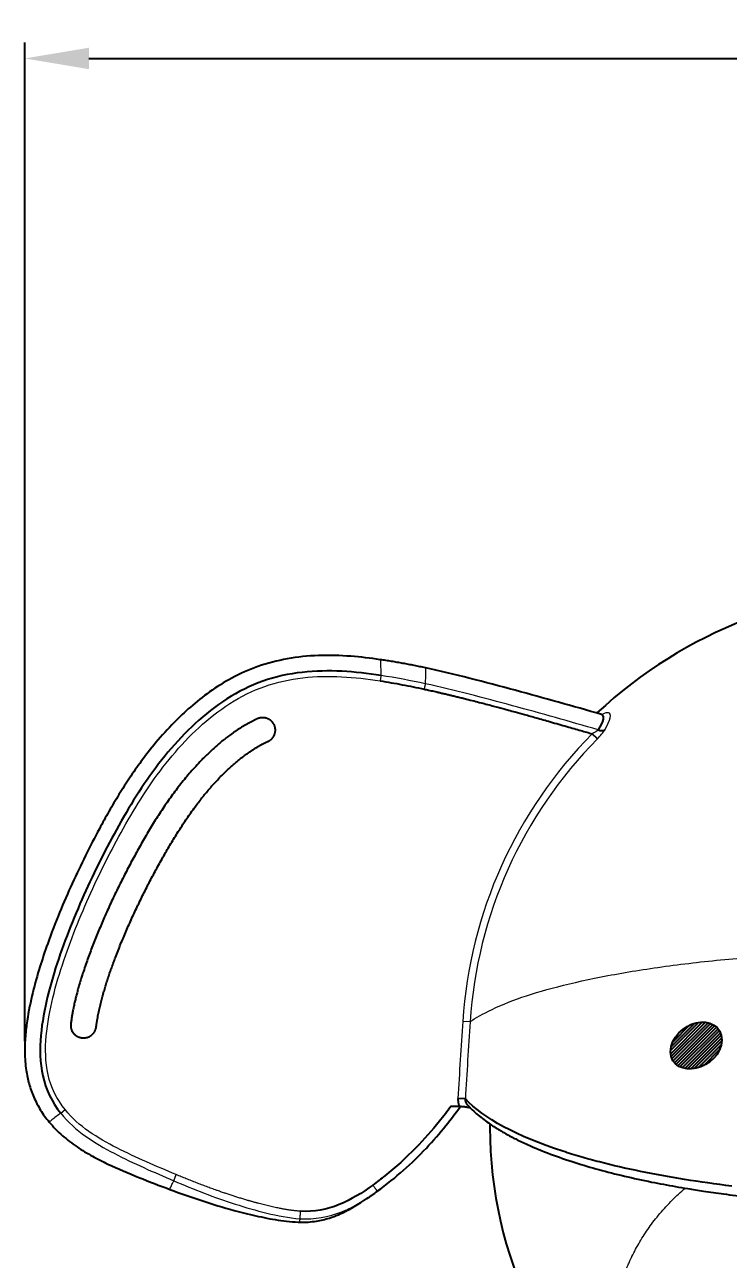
# Model space of a CAD drawing. Header units: millimetres. Extents: x 2068 to 2909, y 530 to 1125.
# Drawn here: x 2215.5 to 2270.4, y 816 to 912.2 of the extents above; entities that cross this region are included whole.
import ezdxf

# ---------------------------------------------------------------- set-up
doc = ezdxf.new("R2010")
doc.units = ezdxf.units.MM
doc.layers.add('5', color=2, linetype='Continuous')
doc.layers.add('DIM', color=3, linetype='Continuous', lineweight=9)
doc.styles.get("Standard").update_dxf_attribs({"font": 'arial.ttf'})
doc.dimstyles.new('ISO-25', dxfattribs={"dimtxt": 5, "dimasz": 5, "dimexe": 1.25, "dimexo": 0.625, "dimgap": 1.5, "dimtad": 1, "dimtih": 1, "dimtoh": 1, "dimdec": 1, "dimdsep": 46, "dimtxsty": 'Standard', "dimcen": 2.5, "dimclrd": 3, "dimclre": 3, "dimclrt": 4, "dimadec": 0, "dimazin": 0, "dimtfac": 1, "dimtdec": 1, "dimtmove": 0, "dimatfit": 3, "dimfxl": 1, "dimarcsym": 0})

# ---------------------------------------------------------------- blocks, each defined once
blk = doc.blocks.new('*D7')
at = {"layer": 'Defpoints', "color": 0, "transparency": 16777216}
for p in [(2353.873, 909.593), (2215.529, 832.382), (2353.873, 832.289)]:
    blk.add_point(p, dxfattribs=at)
at = {"layer": 'DIM', "color": 3, "lineweight": -2, "transparency": 16777216}
for p, q in [((2215.529, 833.007), (2215.529, 910.843)), ((2353.873, 832.914), (2353.873, 910.843)), ((2220.529, 909.593), (2275.054, 909.593)), ((2348.873, 909.593), (2294.456, 909.593))]:
    blk.add_line(p, q, dxfattribs=at)
at = {"layer": 'DIM', "color": 3, "transparency": 16777216}
for points in [[(2220.529, 910.426), (2220.529, 908.759), (2215.529, 909.593)], [(2348.873, 910.426), (2348.873, 908.759), (2353.873, 909.593)]]:
    blk.add_solid(points, dxfattribs=at)
at = {"layer": 'DIM', "color": 4, "transparency": 16777216, "insert": (2276.554, 912.147), "char_height": 5, "attachment_point": 1}
blk.add_mtext('138.3', dxfattribs=at)

msp = doc.modelspace()

# ---------------------------------------------------------------- hatches: boundary and pattern name
at = {"linetype": 'Continuous'}
h = msp.add_hatch(dxfattribs=at)
h.set_pattern_fill('JIS_WOOD', color=256, scale=0.25)
h.set_pattern_definition([(45, (2362.92296, 773.8202), (-0.125, 0.125), [])])
edge = h.paths.add_edge_path()
edge.add_spline(control_points=[(2269.889, 833.108), (2269.889, 834.198), (2268.868, 834.683), (2267.889, 834.459), (2266.935, 834.241), (2265.889, 833.297), (2265.889, 832.191), (2265.889, 831.09), (2266.929, 830.69), (2267.889, 830.909), (2268.866, 831.133), (2269.889, 832.016), (2269.889, 833.108)], knot_values=[0, 0, 0, 0, 3.705427, 3.705427, 3.705427, 7.458032, 7.458032, 7.458032, 11.230967, 11.230967, 11.230967, 14.920045, 14.920045, 14.920045, 14.920045], degree=3, periodic=0)

# ---------------------------------------------------------------- linework, layer by layer
at = {"linetype": 'Continuous', "lineweight": 25}
for p, q in [((2260.18, 856.564), (2259.771, 856.969)), ((2249.888, 828.518), (2249.308, 828.551)), ((2248.771, 827.944), (2249.424, 827.944)), ((2251.801, 826.571), (2251.801, 826.298)), ((2243.026, 821.319), (2243.022, 821.325))]:
    msp.add_line(p, q, dxfattribs=at)
at = {"linetype": 'Continuous', "lineweight": 18}
for p, q in [((2250.25, 834.522), (2249.676, 834.559)), ((2218.334, 827.406), (2218.674, 827.682)), ((2227.148, 822.14), (2227.347, 822.618))]:
    msp.add_line(p, q, dxfattribs=at)
at = {"linetype": 'Continuous', "lineweight": 25}
for centre, radius, start, end in [((2284.701, 832.26), 36, 47.00227, 132.99769), ((2284.701, 826.298), 32.9, 180, 231.07666)]:
    msp.add_arc(centre, radius, start, end, dxfattribs=at)
at = {"linetype": 'Continuous', "lineweight": 18}
for radius in [35.1, 34.524]:
    msp.add_arc((2284.701, 832.26), radius, 135.25472, 176.2442, dxfattribs=at)
at = {"linetype": 'Continuous', "lineweight": 25}
msp.add_ellipse((2260.359, 857.694), major_axis=(-0.521, 0.298), ratio=0.705356, start_param=1.741808, end_param=2.745519, dxfattribs=at)
at = {"linetype": 'Continuous', "lineweight": 18}
for centre, major_axis, ratio, start_param, end_param in [((2284.701, 785.48), (0, 169.1), 0.216441, 1.27632, 1.313253), ((2284.701, 785.48), (0, 168.97), 0.213056, 1.27632, 1.313253), ((2284.701, 826.298), (-32.9, 0), 0.21644, 6.250984, 6.283185)]:
    msp.add_ellipse(centre, major_axis=major_axis, ratio=ratio, start_param=start_param, end_param=end_param, dxfattribs=at)
at = {"linetype": 'Continuous', "lineweight": 25}
for points, knots in [([(2243.253, 862.738), (2242.491, 862.862), (2240.888, 863.047), (2238.454, 863.118), (2236.01, 862.873), (2233.73, 862.284), (2231.699, 861.38), (2229.954, 860.284), (2228.464, 859.101), (2227.071, 857.779), (2225.795, 856.364), (2224.649, 854.902), (2223.699, 853.543), (2222.865, 852.234), (2222.088, 850.916), (2221.213, 849.331), (2220.244, 847.466), (2219.205, 845.295), (2218.215, 843.012), (2217.378, 840.842), (2216.679, 838.761), (2216.117, 836.756), (2215.744, 834.946), (2215.558, 833.374), (2215.504, 832.087), (2215.597, 830.845), (2215.843, 829.683), (2216.217, 828.638), (2216.743, 827.631), (2217.187, 827.013), (2217.434, 826.716)], [0, 0, 0, 0, 0.044339, 0.092953, 0.139805, 0.185257, 0.2279, 0.267189, 0.303586, 0.337192, 0.377626, 0.413159, 0.44403, 0.473064, 0.502418, 0.532103, 0.577265, 0.62336, 0.670597, 0.720457, 0.757164, 0.796949, 0.840207, 0.863415, 0.887996, 0.914226, 0.934866, 0.956154, 0.977934, 1, 1, 1, 1]), ([(2243.305, 861.515), (2241.275, 861.827), (2239.229, 861.988), (2236.131, 861.639), (2235.083, 861.416), (2233.11, 860.721), (2232.177, 860.25), (2229.517, 858.547), (2228.027, 857.117), (2225.368, 853.948), (2224.244, 852.234), (2222.225, 848.729), (2221.304, 846.937), (2219.606, 843.267), (2218.832, 841.384), (2217.526, 837.513), (2216.975, 835.521), (2216.691, 832.437), (2216.697, 831.356), (2217.171, 829.265), (2217.654, 828.254), (2218.334, 827.406)], [0, 0, 0, 0, 0.125, 0.125, 0.1875, 0.1875, 0.25, 0.25, 0.375, 0.375, 0.5, 0.5, 0.625, 0.625, 0.75, 0.75, 0.875, 0.875, 0.9375, 0.9375, 1, 1, 1, 1]), ([(2260.506, 858.469), (2258.268, 859.12), (2254.851, 860.069), (2250.247, 861.306), (2247.875, 861.862), (2246.682, 862.127)], [0, 0, 0, 0, 0.488983, 0.743854, 1, 1, 1, 1]), ([(2243.242, 861.091), (2243.816, 861.003), (2244.389, 860.904), (2245.531, 860.688), (2246.101, 860.571), (2246.67, 860.447)], [0, 0, 0, 0, 0.499591, 0.499591, 1, 1, 1, 1]), ([(2246.67, 860.448), (2246.726, 860.436), (2246.842, 860.411), (2247.023, 860.371), (2247.219, 860.328), (2247.429, 860.28), (2247.654, 860.229), (2247.893, 860.174), (2248.147, 860.116), (2248.416, 860.053), (2248.699, 859.985), (2248.996, 859.914), (2249.308, 859.838), (2249.634, 859.758), (2250.053, 859.654), (2250.547, 859.529), (2251.096, 859.388), (2251.604, 859.256), (2252.072, 859.132), (2252.5, 859.018), (2252.888, 858.914), (2253.308, 858.8), (2253.839, 858.654), (2254.559, 858.455), (2255.472, 858.199), (2256.368, 857.946), (2257.165, 857.718), (2257.784, 857.541), (2258.352, 857.377), (2258.87, 857.228), (2259.337, 857.094), (2259.632, 857.009), (2259.771, 856.969)], [0, 0, 0, 0, 0.012577, 0.026264, 0.041059, 0.056963, 0.073976, 0.092098, 0.111329, 0.131669, 0.153119, 0.175678, 0.199346, 0.224124, 0.250012, 0.294885, 0.336705, 0.37547, 0.41118, 0.443835, 0.473434, 0.499978, 0.540205, 0.595282, 0.665209, 0.749984, 0.801325, 0.848797, 0.8924, 0.932135, 0.968002, 1, 1, 1, 1]), ([(2249.308, 828.551), (2249.299, 828.407), (2249.317, 828.261), (2249.375, 828.062), (2249.397, 828.002), (2249.424, 827.944)], [0, 0, 0, 0, 0.695516, 0.695516, 1, 1, 1, 1]), ([(2270.665, 821.725), (2268.145, 822.028), (2265.747, 822.413), (2262.424, 823.096), (2260.831, 823.465), (2259.357, 823.87), (2258.403, 824.148), (2257.94, 824.291), (2253.91, 825.611), (2251.284, 827.017), (2249.888, 828.518)], [0, 0, 0, 0, 0.25, 0.25, 0.375, 0.4375, 0.4375, 0.5, 0.5, 1, 1, 1, 1]), ([(2248.771, 827.944), (2248.479, 827.546), (2248.178, 827.155), (2247.28, 826.049), (2246.657, 825.354), (2245.25, 823.927), (2244.455, 823.203), (2243.311, 822.28), (2242.996, 822.038), (2242.675, 821.805)], [0, 0, 0, 0, 0.170433, 0.170433, 0.492226, 0.492226, 0.862954, 0.862954, 1, 1, 1, 1]), ([(2243.021, 821.326), (2243.733, 821.841), (2245.06, 822.903), (2246.838, 824.633), (2248.289, 826.303), (2249.125, 827.406), (2249.479, 827.903)], [0, 0, 0, 0, 0.283815, 0.551304, 0.802443, 1, 1, 1, 1]), ([(2249.426, 827.945), (2249.426, 827.945), (2249.426, 827.945), (2249.427, 827.945), (2249.427, 827.945), (2249.428, 827.945), (2249.429, 827.945), (2249.431, 827.945), (2249.432, 827.945), (2249.434, 827.944), (2249.436, 827.944), (2249.438, 827.944), (2249.441, 827.944), (2249.444, 827.944), (2249.448, 827.944), (2249.454, 827.944), (2249.462, 827.944), (2249.475, 827.944), (2249.492, 827.943), (2249.523, 827.943), (2249.56, 827.941), (2249.62, 827.938), (2249.693, 827.932), (2249.785, 827.922), (2249.883, 827.909), (2249.986, 827.892), (2250.075, 827.876), (2250.153, 827.859), (2250.216, 827.845), (2250.256, 827.836), (2250.275, 827.831)], [0, 0, 0, 0, 0.000197, 0.000621, 0.001282, 0.002184, 0.003328, 0.004714, 0.006343, 0.008215, 0.010332, 0.012694, 0.015302, 0.018157, 0.021259, 0.028972, 0.036723, 0.044512, 0.067764, 0.091132, 0.13778, 0.184685, 0.276946, 0.371064, 0.488066, 0.6127, 0.744547, 0.829023, 0.919696, 1, 1, 1, 1]), ([(2250.108, 827.999), (2250.207, 827.888), (2250.446, 827.639), (2250.856, 827.277), (2251.324, 826.906), (2251.768, 826.588), (2252.158, 826.332), (2252.465, 826.141), (2252.747, 825.974), (2253.187, 825.723), (2253.838, 825.379), (2254.956, 824.847), (2256.466, 824.224), (2258.335, 823.577), (2260.275, 823.005), (2262.262, 822.5), (2263.973, 822.126), (2265.322, 821.862), (2266.264, 821.69), (2267.303, 821.513), (2268.548, 821.318), (2270.111, 821.099), (2271.539, 820.919), (2272.465, 820.826), (2272.736, 820.8)], [0, 0, 0, 0, 0.033763, 0.076447, 0.112738, 0.15087, 0.178101, 0.1958, 0.21379, 0.234082, 0.280594, 0.33254, 0.422525, 0.510224, 0.586072, 0.661854, 0.737166, 0.768746, 0.799858, 0.8313, 0.87039, 0.918812, 0.976444, 1, 1, 1, 1]), ([(2217.434, 826.716), (2217.757, 826.335), (2218.435, 825.639), (2219.584, 824.765), (2220.784, 824.049), (2222.391, 823.249), (2224.414, 822.394), (2226.037, 821.762), (2226.852, 821.467)], [0, 0, 0, 0, 0.136309, 0.267789, 0.395709, 0.520476, 0.761546, 1, 1, 1, 1]), ([(2242.675, 821.805), (2241.847, 821.206), (2240.986, 820.664), (2239.097, 819.895), (2238.062, 819.706), (2237.035, 819.768)], [0, 0, 0, 0, 0.5, 0.5, 1, 1, 1, 1]), ([(2226.852, 821.467), (2227.671, 821.156), (2229.324, 820.576), (2231.561, 819.892), (2233.552, 819.405), (2235.287, 819.039), (2236.468, 818.935), (2237.066, 818.909)], [0, 0, 0, 0, 0.248585, 0.49734, 0.66355, 0.830582, 1, 1, 1, 1]), ([(2236.96, 818.911), (2237.407, 818.902), (2238.191, 818.954), (2239.21, 819.195), (2239.95, 819.468), (2240.437, 819.697), (2240.768, 819.869), (2241.014, 820.006), (2241.344, 820.2), (2241.78, 820.475), (2242.148, 820.715), (2242.344, 820.848)], [0, 0, 0, 0, 0.201504, 0.36069, 0.477887, 0.567068, 0.617797, 0.661971, 0.710829, 0.836871, 1, 1, 1, 1])]:
    msp.add_open_spline(points, degree=3, knots=knots, dxfattribs=at)
at = {"linetype": 'Continuous', "lineweight": 18}
for points, knots in [([(2243.254, 862.747), (2243.254, 862.747), (2243.256, 862.745), (2243.272, 862.481), (2243.285, 861.857), (2243.303, 861.515)], [0, 0, 0, 0, 0.018452, 0.549937, 1, 1, 1, 1]), ([(2246.773, 862.107), (2246.773, 862.107), (2246.773, 862.107), (2246.773, 862.097), (2246.773, 862.066), (2246.773, 862.044), (2246.772, 861.986), (2246.772, 861.95), (2246.771, 861.867), (2246.771, 861.819), (2246.77, 861.659), (2246.769, 861.529), (2246.766, 861.227), (2246.764, 861.055), (2246.761, 860.867)], [0, 0, 0, 0, 0.013318, 0.136654, 0.136654, 0.259989, 0.259989, 0.383324, 0.383324, 0.506659, 0.506659, 0.75333, 0.75333, 1, 1, 1, 1]), ([(2218.674, 827.682), (2218.03, 828.476), (2217.576, 829.419), (2217.125, 831.392), (2217.116, 832.426), (2217.393, 835.427), (2217.935, 837.397), (2219.228, 841.229), (2219.998, 843.101), (2221.685, 846.748), (2222.602, 848.532), (2224.605, 852.008), (2225.716, 853.7), (2228.334, 856.818), (2229.796, 858.221), (2232.384, 859.876), (2233.287, 860.33), (2235.193, 861.001), (2236.208, 861.218), (2239.224, 861.558), (2241.234, 861.4), (2243.242, 861.092)], [0, 0, 0, 0, 0.0625, 0.0625, 0.125, 0.125, 0.25, 0.25, 0.375, 0.375, 0.5, 0.5, 0.625, 0.625, 0.75, 0.75, 0.8125, 0.8125, 0.875, 0.875, 1, 1, 1, 1]), ([(2243.307, 861.515), (2243.303, 861.488), (2243.298, 861.458), (2243.288, 861.393), (2243.283, 861.358), (2243.272, 861.284), (2243.266, 861.246), (2243.254, 861.169), (2243.248, 861.13), (2243.242, 861.092)], [0, 0, 0, 0, 0.25, 0.25, 0.5, 0.5, 0.75, 0.75, 1, 1, 1, 1]), ([(2260.24, 857.281), (2258.022, 857.919), (2255.8, 858.546), (2251.316, 859.763), (2249.058, 860.367), (2246.761, 860.867)], [0, 0, 0, 0, 0.497005, 0.497005, 1, 1, 1, 1]), ([(2260.758, 857.277), (2261.195, 858.04), (2261.324, 858.557), (2260.941, 858.634), (2260.766, 858.581), (2260.546, 858.465)], [0, 0, 0, 0, 0.708074, 0.708074, 1, 1, 1, 1]), ([(2218.334, 827.406), (2218.207, 827.312), (2217.93, 827.105), (2217.613, 826.864), (2217.437, 826.724), (2217.426, 826.71), (2217.447, 826.722)], [0, 0, 0, 0, 0.200251, 0.47762, 0.75499, 1, 1, 1, 1]), ([(2218.334, 827.406), (2219.461, 826), (2220.982, 825.068), (2224.026, 823.488), (2225.589, 822.806), (2227.148, 822.14)], [0, 0, 0, 0, 0.5, 0.5, 1, 1, 1, 1]), ([(2227.347, 822.618), (2225.785, 823.27), (2224.226, 823.933), (2221.211, 825.467), (2219.747, 826.359), (2218.674, 827.682)], [0, 0, 0, 0, 0.5, 0.5, 1, 1, 1, 1]), ([(2226.852, 821.467), (2226.849, 821.468), (2226.852, 821.492), (2226.904, 821.621), (2227.014, 821.862), (2227.109, 822.06), (2227.148, 822.14)], [0, 0, 0, 0, 0.175361, 0.492743, 0.810125, 1, 1, 1, 1]), ([(2227.148, 822.14), (2228.71, 821.472), (2230.301, 820.848), (2232.747, 820.063), (2233.571, 819.826), (2235.239, 819.418), (2236.103, 819.239), (2237, 819.182)], [0, 0, 0, 0, 0.500002, 0.500002, 0.750003, 0.750003, 1, 1, 1, 1]), ([(2270.118, 797.248), (2269.602, 797.557), (2269.113, 797.876), (2268.188, 798.53), (2267.752, 798.866), (2266.931, 799.551), (2266.545, 799.899), (2265.822, 800.607), (2265.484, 800.967), (2264.855, 801.694), (2264.562, 802.061), (2264.021, 802.805), (2263.771, 803.18), (2263.313, 803.939), (2263.104, 804.323), (2262.82, 804.905), (2262.73, 805.1), (2262.602, 805.395), (2262.54, 805.543), (2262.47, 805.716), (2262.436, 805.803), (2262.419, 805.846), (2262.411, 805.868), (2262.407, 805.879), (2262.405, 805.885), (2262.404, 805.887), (2262.403, 805.888), (2262.403, 805.889), (2262.403, 805.89), (2262.239, 806.318), (2262.1, 806.745), (2261.867, 807.595), (2261.774, 808.019), (2261.633, 808.869), (2261.585, 809.295), (2261.546, 809.939), (2261.538, 810.154), (2261.535, 810.479), (2261.536, 810.642), (2261.54, 810.833), (2261.543, 810.929), (2261.544, 810.977), (2261.545, 811.001), (2261.546, 811.013), (2261.546, 811.018), (2261.546, 811.021), (2261.546, 811.023), (2261.564, 811.471), (2261.605, 811.913), (2261.731, 812.788), (2261.817, 813.221), (2262.036, 814.084), (2262.169, 814.514), (2262.406, 815.159), (2262.49, 815.374), (2262.627, 815.696), (2262.698, 815.858), (2262.785, 816.047), (2262.829, 816.141), (2262.852, 816.189), (2262.863, 816.212), (2262.869, 816.224), (2262.872, 816.23), (2262.873, 816.233), (2262.874, 816.234), (2262.874, 816.235), (2262.874, 816.235), (2262.874, 816.236), (2263.059, 816.621), (2263.263, 817.001), (2263.707, 817.754), (2263.948, 818.126), (2264.471, 818.861), (2264.753, 819.225), (2265.358, 819.941), (2265.682, 820.295), (2266.34, 820.955), (2266.669, 821.263), (2267.017, 821.566)], [0, 0, 0, 0, 0.047853, 0.047853, 0.095705, 0.095705, 0.143558, 0.143558, 0.19141, 0.19141, 0.239263, 0.239263, 0.287116, 0.287116, 0.334968, 0.334968, 0.358895, 0.358895, 0.370858, 0.376839, 0.37983, 0.381326, 0.382073, 0.382447, 0.382634, 0.382727, 0.382774, 0.382774, 0.382821, 0.382821, 0.430674, 0.430674, 0.478526, 0.478526, 0.526379, 0.526379, 0.550305, 0.550305, 0.562268, 0.56825, 0.571241, 0.572736, 0.573484, 0.573858, 0.574044, 0.574044, 0.574231, 0.574231, 0.622084, 0.622084, 0.669937, 0.669937, 0.717789, 0.717789, 0.741716, 0.741716, 0.753679, 0.75966, 0.762651, 0.764146, 0.764894, 0.765268, 0.765455, 0.765548, 0.765595, 0.765618, 0.765618, 0.765642, 0.765642, 0.813494, 0.813494, 0.861347, 0.861347, 0.9092, 0.9092, 0.957052, 0.957052, 1, 1, 1, 1]), ([(2237, 819.182), (2238.086, 819.113), (2239.24, 819.312), (2240.322, 819.748), (2240.385, 819.775), (2240.51, 819.828), (2240.697, 819.911), (2241.123, 820.114), (2241.698, 820.43), (2242.135, 820.706), (2242.345, 820.845)], [0, 0, 0, 0, 0.575157, 0.575157, 0.611104, 0.611104, 0.647051, 0.718946, 0.862735, 1, 1, 1, 1]), ([(2237.001, 818.91), (2237.001, 818.91), (2236.998, 818.91), (2236.995, 818.913), (2236.991, 818.92), (2236.989, 818.925), (2236.985, 818.943), (2236.984, 818.961), (2236.984, 819.007), (2236.985, 819.036), (2236.989, 819.085), (2236.991, 819.103), (2236.995, 819.141), (2236.997, 819.161), (2237, 819.182)], [0, 0, 0, 0, 0.019306, 0.141893, 0.141893, 0.264479, 0.264479, 0.509653, 0.509653, 0.754826, 0.754826, 0.877413, 0.877413, 1, 1, 1, 1])]:
    msp.add_open_spline(points, degree=3, knots=knots, dxfattribs=at)
at = {"linetype": 'Continuous', "lineweight": 25}
for points, degree in [([(2246.782, 862.106), (2245.028, 862.484), (2243.254, 862.747)], 2), ([(2260.511, 858.47), (2260.763, 858.396), (2260.648, 857.946), (2260.24, 857.281)], 3), ([(2260.526, 858.462), (2260.527, 858.467), (2260.521, 858.469), (2260.511, 858.47)], 3), ([(2242.345, 820.845), (2242.366, 820.859), (2242.387, 820.873), (2242.408, 820.887)], 3), ([(2242.385, 820.872), (2243.022, 821.325)], 1)]:
    msp.add_open_spline(points, degree=degree, dxfattribs=at)
at = {"linetype": 'Continuous', "lineweight": 18}
for points in [[(2246.761, 860.867), (2245.618, 861.116), (2244.465, 861.335), (2243.305, 861.515)], [(2260.24, 857.281), (2260.151, 857.183), (2259.972, 857.068), (2259.771, 856.969)], [(2260.18, 856.564), (2260.418, 856.804), (2260.638, 857.067), (2260.758, 857.277)]]:
    msp.add_open_spline(points, degree=3, dxfattribs=at)
for points, weights in [([(2246.761, 860.867), (2246.724, 860.694), (2246.67, 860.448)], [1, 0.922121932325, 1]), ([(2243.022, 821.325), (2242.972, 821.394), (2242.675, 821.805)], [0.930044654734, 0.736931021569, 1]), ([(2237, 819.182), (2237.006, 819.283), (2237.035, 819.768)], [1, 0.776955743561, 1])]:
    msp.add_rational_spline(points, weights, degree=2, dxfattribs=at)
for points, weights, degree, knots in [([(2250.25, 834.522), (2250.293, 834.553), (2250.338, 834.583), (2258.23, 840.052), (2284.701, 840.052)], [0.999185551151, 0.999584163139, 1, 0.805647305596, 1], 2, [0, 0, 0, 0.230368, 0.230368, 1, 1, 1]), ([(2237.035, 819.768), (2236.193, 819.818), (2235.36, 819.985), (2233.718, 820.378), (2232.905, 820.606), (2230.487, 821.364), (2228.906, 821.968), (2227.347, 822.618)], [0.999999999964, 0.999999999966, 0.999999999967, 0.99999999997, 0.999999999971, 0.999999999974, 0.999999999977, 0.999999999979], 3, [0, 0, 0, 0, 0.25, 0.25, 0.5, 0.5, 1, 1, 1, 1])]:
    msp.add_rational_spline(points, weights, degree=degree, knots=knots, dxfattribs=at)
at = {"lineweight": -3}
msp.add_open_spline([(2269.889, 833.108), (2269.889, 834.198), (2268.868, 834.683), (2267.889, 834.459), (2266.935, 834.241), (2265.889, 833.297), (2265.889, 832.191), (2265.889, 831.09), (2266.929, 830.69), (2267.889, 830.909), (2268.866, 831.133), (2269.889, 832.016), (2269.889, 833.108)], degree=3, knots=[0, 0, 0, 0, 3.705427, 3.705427, 3.705427, 7.458032, 7.458032, 7.458032, 11.230967, 11.230967, 11.230967, 14.920045, 14.920045, 14.920045, 14.920045], dxfattribs=at)
at = {"linetype": 'Continuous', "lineweight": 25}
msp.add_rational_spline([(2250.105, 827.996), (2249.972, 828.139), (2249.887, 828.325), (2249.888, 828.518)], [0.999999890436, 0.999999902749, 0.999999914245, 0.999999921595], degree=3, dxfattribs=at)
at = {"layer": '5', "color": 1, "linetype": 'Continuous'}
msp.add_rational_spline([(2220.076, 833.275), (2219.793, 833.283), (2219.538, 833.4), (2219.353, 833.606), (2219.168, 833.812), (2219.085, 834.072), (2219.117, 834.342), (2219.265, 835.578), (2219.997, 838.387), (2221.641, 842.638), (2223.831, 847.081), (2226.3, 851.344), (2229.279, 855.137), (2231.922, 857.271), (2233.476, 858.05), (2233.633, 858.124), (2233.892, 858.247), (2234.181, 858.257), (2234.448, 858.152), (2234.716, 858.048), (2234.916, 857.847), (2235.014, 857.585), (2235.197, 857.096), (2234.994, 856.614), (2234.509, 856.387), (2234.072, 856.188), (2233.094, 855.621), (2231.103, 854.071), (2228.763, 851.394), (2226.408, 847.656), (2224.303, 843.621), (2222.512, 839.507), (2221.474, 836.312), (2221.151, 834.515), (2221.101, 834.119), (2221.035, 833.597), (2220.62, 833.256), (2220.076, 833.275)], [1, 0.943712801821, 0.943712801821, 1, 0.943712801821, 0.943712801821, 1, 1, 1, 1, 1, 1, 1, 1, 1, 1, 0.942071406822, 0.942071406822, 1, 0.942071406822, 0.942071406822, 1, 0.828568116336, 0.828568116336, 1, 1, 1, 1, 1, 1, 1, 1, 1, 1, 1, 0.825286622844, 0.825286622844, 1], degree=3, knots=[-57.166515, -57.166515, -57.166515, -57.166515, -56.341197, -56.341197, -56.341197, -55.515878, -55.515878, -55.515878, -51.646087, -46.553945, -41.436309, -36.366746, -31.411095, -26.68424, -26.158033, -26.158033, -26.158033, -25.318122, -25.318122, -25.318122, -24.478211, -24.478211, -24.478211, -23.01126, -23.01126, -23.01126, -21.565542, -19.616551, -15.336286, -10.76223, -6.027584, -1.32127, 3.100929, 4.339782, 4.339782, 4.339782, 5.821378, 5.821378, 5.821378, 5.821378], dxfattribs=at)

# ---------------------------------------------------------------- dimensions: what is measured, and where the dimension line sits
at = {"layer": 'DIM'}
dim = msp.add_linear_dim(base=(2353.873, 909.593), p1=(2215.529, 832.382), p2=(2353.873, 832.289), dimstyle='ISO-25', override={"dimtad": 0, "dimcen": 5, "dimfxl": 1.25}, dxfattribs=at)
dim.commit()
dim.dimension.update_dxf_attribs({"geometry": '*D7', "text_midpoint": (2284.755, 909.593), "dimtype": 160})

doc.saveas('drawing.dxf')
